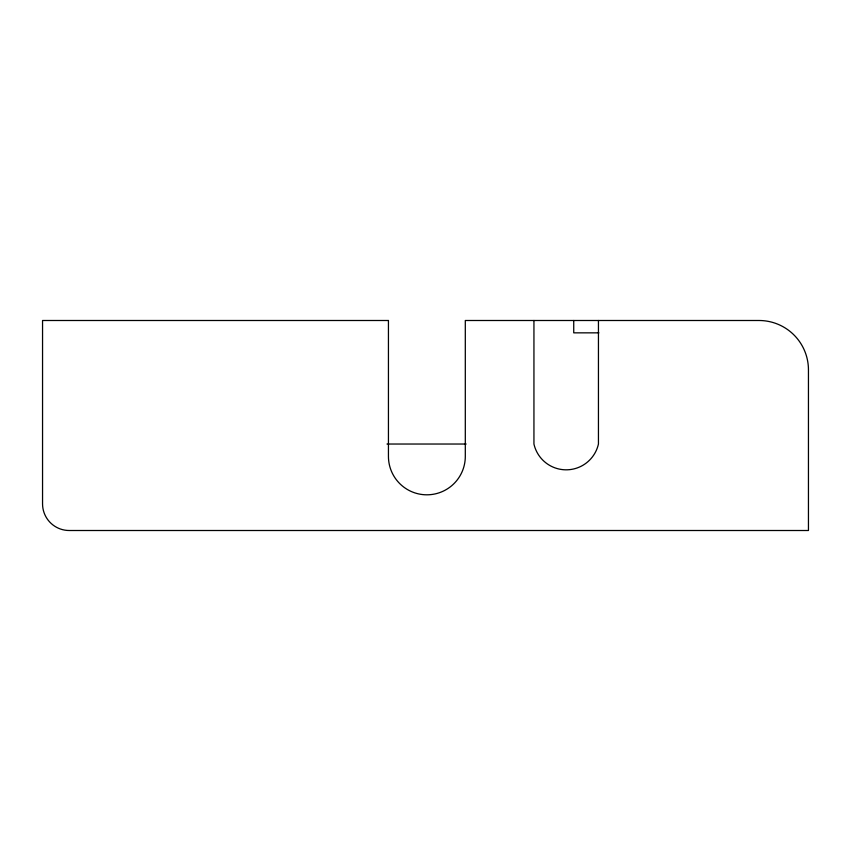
<?xml version="1.0" encoding="UTF-8"?>
<svg xmlns="http://www.w3.org/2000/svg" width="851" height="851" viewBox="0 0 851 851"><rect width="100%" height="100%" fill="white"/><g stroke="black" fill="none" stroke-linecap="round" stroke-linejoin="round"><path stroke-width="1.28" d="M598.891 332.847L573.734 332.847L573.734 320.497M387.003 444.031L466.157 444.031M598.444 320.497L598.444 444.031A33.061 33.061 0 0 1 533.939 444.031L533.939 320.497M388.439 320.497L42.55 320.497L42.55 503.835A26.668 26.668 0 0 0 69.218 530.503L808.45 530.503L808.45 369.908A49.411 49.411 0 0 0 759.039 320.497L465.306 320.497L465.306 456.381A38.433 38.433 0 0 1 426.872 494.814A38.433 38.433 0 0 1 388.439 456.381L388.439 320.497"/></g></svg>
